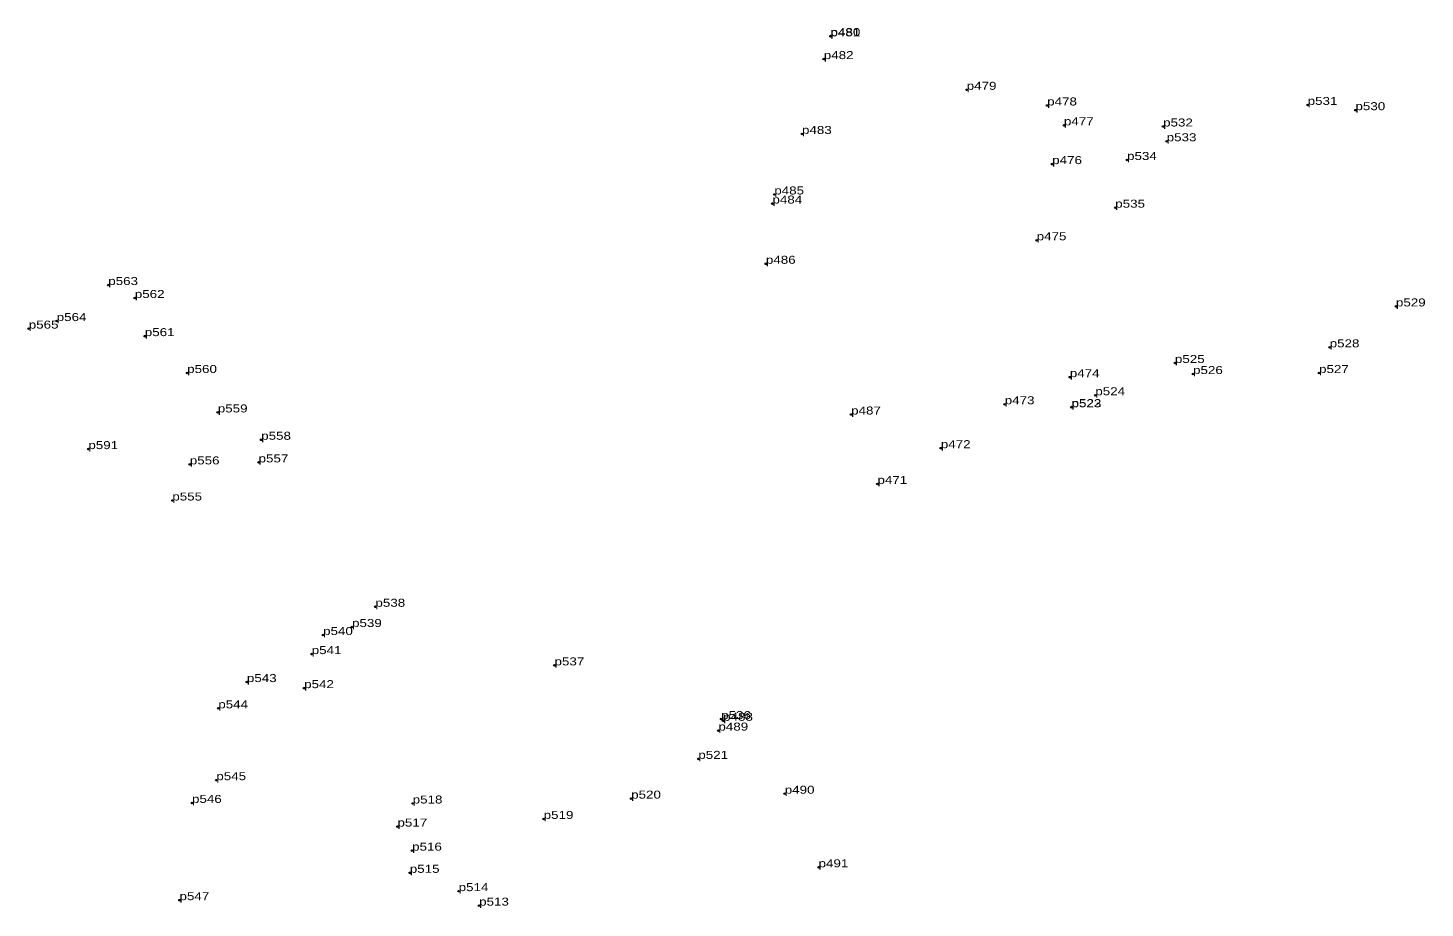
# Model space of a CAD drawing. Header units: metres. Extents: x 537581 to 549531, y 1833517 to 1838960.
# Drawn here: x 548840.3 to 549154.5, y 1836799.9 to 1836997.9 of the extents above; entities that cross this region are included whole.
import ezdxf

# ---------------------------------------------------------------- set-up
doc = ezdxf.new("R2010")
doc.units = ezdxf.units.M
doc.header["$LTSCALE"] = 0.72
doc.header["$PDMODE"] = 32
doc.header["$PDSIZE"] = 0.36
doc.layers.add('12', color=7, linetype='Continuous')
doc.layers.add('7', color=7, linetype='Continuous')

msp = doc.modelspace()

# ---------------------------------------------------------------- linework, layer by layer
at = {"layer": '7'}
for p in [(549020.79, 1836995.97), (549020.83, 1836996.05), (549019.3, 1836990.87), (549051.44, 1836983.96), (549069.54, 1836980.44), (549128.13, 1836980.56), (549138.88, 1836979.38), (549073.31, 1836975.98), (549095.62, 1836975.71), (549014.4, 1836974.03), (549096.42, 1836972.39), (549070.67, 1836967.25), (549087.51, 1836968.18), (549008.17, 1836960.42), (549007.75, 1836958.38), (549084.85, 1836957.45), (549067.18, 1836950.12), (549006.28, 1836944.83), (548858.37, 1836940.05), (548864.34, 1836937.13), (549147.98, 1836935.24), (548846.78, 1836931.95), (548840.49, 1836930.25), (548866.59, 1836928.56), (549133.08, 1836926.04), (549098.27, 1836922.52), (548876.12, 1836920.27), (549074.64, 1836919.33), (549102.35, 1836920.03), (549130.69, 1836920.26), (549060, 1836913.24), (549080.37, 1836915.26), (548883.01, 1836911.4), (549025.45, 1836910.93), (549075.02, 1836912.55), (549075.03, 1836912.6), (548892.77, 1836905.25), (548853.9, 1836903.15), (549045.63, 1836903.36), (548876.71, 1836899.71), (548892.18, 1836900.16), (549031.37, 1836895.31), (548872.78, 1836891.59), (548918.46, 1836867.69), (548913.2, 1836863.14), (548906.69, 1836861.33), (548904.13, 1836857.04), (548958.74, 1836854.5), (548889.55, 1836850.75), (548902.43, 1836849.39), (548883.12, 1836844.85), (548996.22, 1836842.43), (548996.66, 1836842.05), (548995.6, 1836839.84), (548991.08, 1836833.48), (548882.68, 1836828.69), (549010.52, 1836825.64), (548877.21, 1836823.57), (548926.84, 1836823.44), (548975.98, 1836824.54), (548956.3, 1836819.97), (548923.42, 1836818.25), (548926.71, 1836812.84), (548926.19, 1836807.85), (549018.13, 1836809.09), (548937.18, 1836803.73), (548874.4, 1836801.7), (548941.78, 1836800.47)]:
    msp.add_point(p, dxfattribs=at)

# ---------------------------------------------------------------- texts
at = {"layer": '12', "width": 1.25}
for s, p in [('p480', (549020.83, 1836996.05)), ('p481', (549020.79, 1836995.97)), ('p482', (549019.3, 1836990.87)), ('p479', (549051.44, 1836983.96)), ('p478', (549069.54, 1836980.44)), ('p531', (549128.13, 1836980.56)), ('p530', (549138.88, 1836979.38)), ('p477', (549073.31, 1836975.98)), ('p532', (549095.62, 1836975.71)), ('p483', (549014.4, 1836974.03)), ('p533', (549096.42, 1836972.39)), ('p534', (549087.51, 1836968.18)), ('p476', (549070.67, 1836967.25)), ('p484', (549007.75, 1836958.38)), ('p485', (549008.17, 1836960.42)), ('p535', (549084.85, 1836957.45)), ('p475', (549067.18, 1836950.12)), ('p486', (549006.28, 1836944.83)), ('p563', (548858.37, 1836940.05)), ('p562', (548864.34, 1836937.13)), ('p529', (549147.98, 1836935.24)), ('p565', (548840.49, 1836930.25)), ('p564', (548846.78, 1836931.95)), ('p561', (548866.59, 1836928.56)), ('p528', (549133.08, 1836926.04)), ('p525', (549098.27, 1836922.52)), ('p560', (548876.12, 1836920.27)), ('p474', (549074.64, 1836919.33)), ('p526', (549102.35, 1836920.03)), ('p527', (549130.69, 1836920.26)), ('p524', (549080.37, 1836915.26)), ('p559', (548883.01, 1836911.4)), ('p473', (549060, 1836913.24)), ('p523', (549075.02, 1836912.55)), ('p522', (549075.03, 1836912.6)), ('p487', (549025.45, 1836910.93)), ('p558', (548892.77, 1836905.25)), ('p591', (548853.9, 1836903.15)), ('p472', (549045.63, 1836903.36)), ('p556', (548876.71, 1836899.71)), ('p557', (548892.18, 1836900.16)), ('p471', (549031.37, 1836895.31)), ('p555', (548872.78, 1836891.59)), ('p538', (548918.46, 1836867.69)), ('p540', (548906.69, 1836861.33)), ('p539', (548913.2, 1836863.14)), ('p541', (548904.13, 1836857.04)), ('p537', (548958.74, 1836854.5)), ('p543', (548889.55, 1836850.75)), ('p542', (548902.43, 1836849.39)), ('p544', (548883.12, 1836844.85)), ('p536', (548996.22, 1836842.43)), ('p489', (548995.6, 1836839.84)), ('p488', (548996.66, 1836842.05)), ('p521', (548991.08, 1836833.48)), ('p545', (548882.68, 1836828.69)), ('p546', (548877.21, 1836823.57)), ('p518', (548926.84, 1836823.44)), ('p520', (548975.98, 1836824.54)), ('p490', (549010.52, 1836825.64)), ('p517', (548923.42, 1836818.25)), ('p519', (548956.3, 1836819.97)), ('p516', (548926.71, 1836812.84)), ('p515', (548926.19, 1836807.85)), ('p491', (549018.13, 1836809.09)), ('p547', (548874.4, 1836801.7)), ('p514', (548937.18, 1836803.73)), ('p513', (548941.78, 1836800.47))]:
    msp.add_text(s, height=1.8, dxfattribs=at).set_placement(p)

doc.saveas('drawing.dxf')
